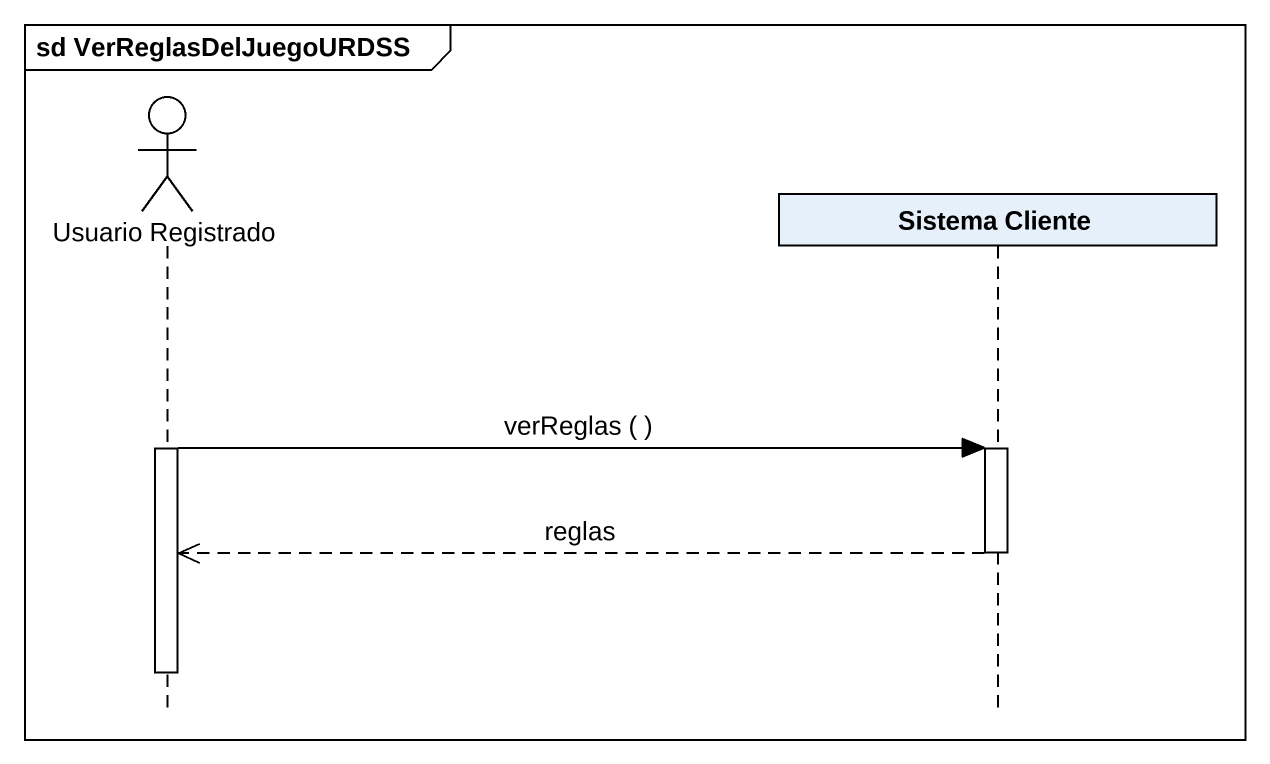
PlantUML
@startuml
mainframe sd VerReglasDelJuegoURDSS
hide footbox
actor "Usuario Registrado" as Usuario_Registrado
participant "Sistema Cliente" as Sistema_Cliente

activate Usuario_Registrado
Usuario_Registrado -> Sistema_Cliente : verReglas ( )
activate Sistema_Cliente
Sistema_Cliente -->> Usuario_Registrado : reglas
deactivate Sistema_Cliente
deactivate Usuario_Registrado
@enduml
